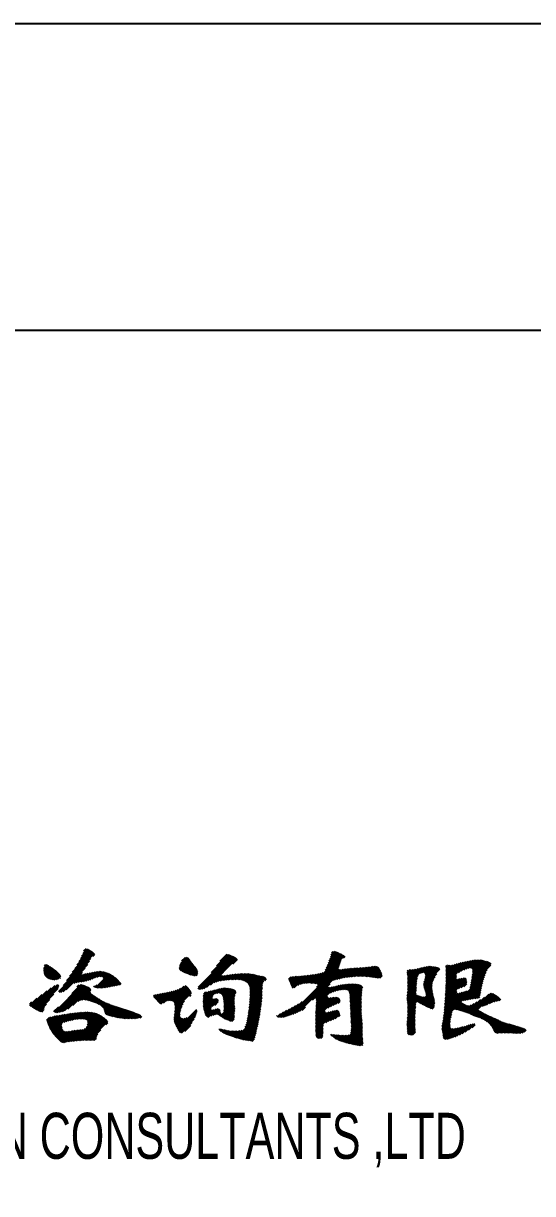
# Model space of a CAD drawing. Extents: x 628064 to 789462, y -248497 to 145317.
# Drawn here: x 738240 to 739899, y -37518 to -33706 of the extents above; entities that cross this region are included whole.
import ezdxf

# ---------------------------------------------------------------- set-up
doc = ezdxf.new("R2010")
doc.units = 0
doc.header["$LTSCALE"] = 100
for name, color, linetype in [('DQ', 7, 'Continuous'), ('PUB_TITLE', 4, 'Continuous'), ('tk图框', 7, 'Continuous')]:
    doc.layers.add(name, color=color, linetype=linetype)
doc.styles.add('hztxt', font='hztxt')

# ---------------------------------------------------------------- blocks, each defined once
blk = doc.blocks.new('A$C00BC0004')
at = {"layer": 'DQ', "color": 2}
for p, q in [((-2584.1, -2056.2), (-2546.9, -2018.9)), ((-2579, -2046.6), (-2549.8, -2017.4)), ((-2574.9, -2038), (-2552.9, -2016)), ((-2571.3, -2029.9), (-2556.3, -2014.9)), ((-2568.6, -2022.7), (-2560.3, -2014.4)), ((-2650.4, -2153.9), (-2550.1, -2053.6)), ((-2635.1, -2134.1), (-2545.6, -2044.6)), ((-2623.8, -2118.3), (-2534.3, -2028.8)), ((-2614.1, -2104.1), (-2536.3, -2026.4)), ((-2605.4, -2090.9), (-2538.8, -2024.3)), ((-2597.5, -2078.6), (-2541.4, -2022.4)), ((-2590.4, -2066.9), (-2544.1, -2020.6)), ((-2539.7, -2038.7), (-2533.4, -2032.4)), ((-2257.7, -2080), (-2224.5, -2046.8)), ((-2257.6, -2075.4), (-2226.3, -2044.1)), ((-2256.2, -2083), (-2222.9, -2049.7)), ((-2255.8, -2069.1), (-2229.1, -2042.4)), ((-2253.9, -2085.2), (-2221.2, -2052.5)), ((-2253.3, -2062.1), (-2233, -2041.8)), ((-2251.1, -2086.8), (-2219.3, -2055.1)), ((-2249.8, -2054.1), (-2238, -2042.3)), ((-2248.2, -2088.4), (-2217.4, -2057.6)), ((-2196.8, -2144.8), (-2087.8, -2035.8)), ((-2195.8, -2139.3), (-2091.1, -2034.6)), ((-2193.5, -2146), (-2084.7, -2037.2)), ((-2189.2, -2146.2), (-2081.6, -2038.6)), ((-2183.9, -2145.4), (-2078.5, -2040)), ((-2177.4, -2143.3), (-2075.6, -2041.6)), ((-2168.8, -2139.3), (-2072.8, -2043.3)), ((-2156.4, -2131.4), (-2070.4, -2045.3)), ((-2152.9, -2091.9), (-2094.4, -2033.5)), ((-2135.1, -2069.6), (-2098.1, -2032.6)), ((-2124.4, -2054.4), (-2102.4, -2032.5)), ((-2083.7, -2063.1), (-2068.7, -2048.1)), ((-1819.6, -2126.8), (-1725.7, -2032.9)), ((-1815.3, -2127.1), (-1722.7, -2034.4)), ((-1811, -2127.2), (-1719.8, -2036)), ((-1807.6, -2128.3), (-1730.3, -2051)), ((-1806.2, -2131.4), (-1732.3, -2057.5)), ((-1781.9, -2084.6), (-1728.7, -2031.4)), ((-1778.1, -2076.4), (-1731.7, -2030)), ((-1774.9, -2068.6), (-1734.7, -2028.5)), ((-1771.9, -2061.2), (-1737.7, -2027)), ((-1769.3, -2054), (-1740.7, -2025.5)), ((-1766.8, -2047.1), (-1743.8, -2024.1)), ((-1764.6, -2040.4), (-1747.2, -2023)), ((-1762.8, -2034.1), (-1751.1, -2022.4)), ((-1760.9, -2027.7), (-1756.5, -2023.3)), ((-1723.4, -2044.1), (-1717.8, -2038.5)), ((-1388.7, -2127), (-1316.8, -2055.1)), ((-1388.6, -2122.4), (-1322.3, -2056.1)), ((-1388.5, -2117.8), (-1327.8, -2057.1)), ((-1388.4, -2113.2), (-1333.4, -2058.2)), ((-1348.5, -2091.3), (-1311.3, -2054.1)), ((-1339.6, -2086.8), (-1305.8, -2053.1)), ((-1330.7, -2082.5), (-1300.3, -2052)), ((-1323, -2079.3), (-1294.6, -2050.8)), ((-1316.7, -2077.5), (-1289.5, -2050.2)), ((-1311.5, -2076.7), (-1284.7, -2049.9)), ((-1307.3, -2077), (-1280.2, -2049.9)), ((-1304.8, -2114.9), (-1247.5, -2057.7)), ((-1304.5, -2078.6), (-1275.9, -2050.1)), ((-1304, -2109.6), (-1250.8, -2056.4)), ((-1303.2, -2104.3), (-1254.2, -2055.3)), ((-1302.6, -2081.3), (-1272, -2050.6)), ((-1302.5, -2099.2), (-1257.6, -2054.3)), ((-1302, -2094.2), (-1261.1, -2053.2)), ((-1301.8, -2084.9), (-1268.2, -2051.4)), ((-1301.7, -2089.4), (-1264.6, -2052.2)), ((-2698.9, -2081.2), (-2684.7, -2067)), ((-2698.9, -2085.7), (-2682, -2068.8)), ((-2698.6, -2076.4), (-2688, -2065.7)), ((-2698.6, -2089.8), (-2679.3, -2070.6)), ((-2698, -2093.7), (-2676.6, -2072.4)), ((-2697, -2070.3), (-2693, -2066.3)), ((-2697, -2097.2), (-2673.9, -2074.1)), ((-2695.7, -2100.5), (-2671.2, -2075.9)), ((-2694.1, -2103.3), (-2668.5, -2077.7)), ((-2692.1, -2105.8), (-2665.8, -2079.5)), ((-2689.7, -2107.8), (-2663.2, -2081.4)), ((-2686.9, -2109.5), (-2660.7, -2083.4)), ((-2683.8, -2110.9), (-2658.2, -2085.3)), ((-2680.6, -2112.2), (-2655.8, -2087.4)), ((-2677.3, -2113.4), (-2653.4, -2089.5)), ((-2673.7, -2114.3), (-2651, -2091.7)), ((-2669.9, -2115), (-2648.8, -2093.9)), ((-2665.5, -2115.1), (-2646.7, -2096.3)), ((-2648.2, -2156.2), (-2556.3, -2064.3)), ((-2643.6, -2156.1), (-2564.4, -2076.8)), ((-2636.3, -2153.2), (-2573.7, -2090.7)), ((-2594, -2124.4), (-2566, -2096.4)), ((-2588.6, -2123.5), (-2560.2, -2095.1)), ((-2583.2, -2122.6), (-2554.4, -2093.8)), ((-2577.8, -2121.7), (-2548.8, -2092.7)), ((-2572.2, -2120.6), (-2543.2, -2091.5)), ((-2566.7, -2119.6), (-2537.6, -2090.5)), ((-2561, -2118.4), (-2532.2, -2089.6)), ((-2555.1, -2117), (-2526.9, -2088.8)), ((-2548.9, -2115.3), (-2521.8, -2088.2)), ((-2541.5, -2112.4), (-2516.9, -2087.7)), ((-2533.9, -2109.2), (-2512.3, -2087.6)), ((-2529.6, -2140.8), (-2484.2, -2095.4)), ((-2527, -2106.8), (-2508, -2087.9)), ((-2520.8, -2105.1), (-2504.1, -2088.5)), ((-2515.5, -2104.3), (-2500.5, -2089.3)), ((-2511.3, -2104.6), (-2497, -2090.3)), ((-2507.8, -2105.6), (-2493.6, -2091.4)), ((-2505.6, -2107.9), (-2490.4, -2092.6)), ((-2504.7, -2111.4), (-2487.2, -2094)), ((-2245.2, -2090), (-2215.4, -2060.1)), ((-2242.2, -2091.4), (-2213.3, -2062.6)), ((-2239.1, -2092.8), (-2211.3, -2065)), ((-2235.9, -2094.1), (-2209.2, -2067.4)), ((-2232.6, -2095.3), (-2207.2, -2069.9)), ((-2229.4, -2096.5), (-2205.2, -2072.4)), ((-2226, -2097.7), (-2203.4, -2075.1)), ((-2222.6, -2098.8), (-2201.7, -2077.8)), ((-2219.1, -2099.8), (-2200.1, -2080.8)), ((-2215.5, -2100.7), (-2198.9, -2084)), ((-2211.9, -2101.5), (-2198, -2087.6)), ((-2208, -2102.2), (-2197.8, -2091.9)), ((-2090.2, -2114.6), (-2072.1, -2096.5)), ((-2085.5, -2114.3), (-2067.2, -2096)), ((-2080.8, -2114.1), (-2062.4, -2095.7)), ((-2076.2, -2114), (-2057.6, -2095.4)), ((-2071.6, -2113.9), (-2052.9, -2095.2)), ((-2067.2, -2114), (-2048.3, -2095.1)), ((-2062.9, -2114.2), (-2043.8, -2095.1)), ((-2058.9, -2114.7), (-2039.4, -2095.1)), ((-2055.1, -2115.4), (-2035, -2095.2)), ((-2051.6, -2116.3), (-2030.7, -2095.4)), ((-2048.2, -2117.5), (-2026.5, -2095.7)), ((-2045.1, -2118.9), (-2022.4, -2096.1)), ((-1895.5, -2229.6), (-1737, -2071.2)), ((-1888.2, -2226.9), (-1738.7, -2077.3)), ((-1880.8, -2223.9), (-1737.2, -2080.4)), ((-1873.3, -2220.9), (-1733.9, -2081.5)), ((-1865.7, -2217.8), (-1729.3, -2081.4)), ((-1836.5, -2125.7), (-1806.6, -2095.9)), ((-1832.1, -2125.9), (-1801.1, -2094.8)), ((-1827.9, -2126.2), (-1795.4, -2093.7)), ((-1824.3, -2180.9), (-1724, -2080.6)), ((-1823.8, -2126.5), (-1789.4, -2092.1)), ((-1809.9, -2139.6), (-1734.4, -2064.1)), ((-1755.2, -2116.3), (-1718.8, -2079.9)), ((-1748.9, -2114.5), (-1713.7, -2079.3)), ((-1743, -2113.1), (-1708.7, -2078.7)), ((-1737.2, -2111.8), (-1703.7, -2078.3)), ((-1731.4, -2110.4), (-1698.7, -2077.8)), ((-1725.7, -2109.3), (-1693.9, -2077.4)), ((-1720.2, -2108.3), (-1689, -2077.1)), ((-1714.8, -2107.4), (-1684.2, -2076.8)), ((-1709.6, -2106.6), (-1679.5, -2076.5)), ((-1704.4, -2105.9), (-1674.8, -2076.3)), ((-1699.3, -2105.3), (-1670, -2076)), ((-1694.4, -2104.9), (-1665.2, -2075.7)), ((-1689.5, -2104.4), (-1660.4, -2075.4)), ((-1684.7, -2104.1), (-1655.5, -2075)), ((-1679.9, -2103.9), (-1650.6, -2074.5)), ((-1675.3, -2103.7), (-1645.6, -2074)), ((-1670.7, -2103.6), (-1640.5, -2073.4)), ((-1666.1, -2103.6), (-1635.2, -2072.7)), ((-1661.7, -2103.6), (-1629.9, -2071.8)), ((-1657.3, -2103.7), (-1624.6, -2071)), ((-1653, -2103.9), (-1619.7, -2070.6)), ((-1648.8, -2104.2), (-1615.5, -2070.9)), ((-1644.7, -2104.5), (-1612, -2071.9)), ((-1640.6, -2105), (-1609.1, -2073.5)), ((-1636.6, -2105.5), (-1607.1, -2075.9)), ((-1632.7, -2106), (-1605.3, -2078.6)), ((-1628.8, -2106.7), (-1603.7, -2081.5)), ((-1625, -2107.3), (-1602.2, -2084.5)), ((-1621.1, -2107.9), (-1600.8, -2087.6)), ((-1617.1, -2108.4), (-1599.4, -2090.8)), ((-1613.1, -2108.9), (-1598.3, -2094.1)), ((-1514.9, -2091.5), (-1505.8, -2082.4)), ((-1514.5, -2095.7), (-1500.9, -2082)), ((-1514, -2099.6), (-1496.1, -2081.7)), ((-1514, -2086.1), (-1512, -2084.1)), ((-1513.7, -2103.8), (-1491, -2081.1)), ((-1513.5, -2108), (-1485.7, -2080.3)), ((-1513.3, -2112.4), (-1480, -2079.1)), ((-1513.2, -2130.2), (-1455.7, -2072.7)), ((-1513.2, -2125.7), (-1461.5, -2074.1)), ((-1513.2, -2121.3), (-1467.8, -2075.8)), ((-1513.2, -2116.8), (-1474, -2077.6)), ((-1472.4, -2093.9), (-1450.2, -2071.7)), ((-1466.1, -2092.2), (-1445.2, -2071.3)), ((-1461.5, -2092), (-1440.8, -2071.3)), ((-1461.5, -2132.4), (-1409.3, -2080.2)), ((-1461.4, -2127.8), (-1410.3, -2076.8)), ((-1461, -2136.4), (-1419.1, -2094.5)), ((-1460.4, -2122.4), (-1413.4, -2075.3)), ((-1458.3, -2093.3), (-1436.6, -2071.6)), ((-1457.6, -2115), (-1416.9, -2074.3)), ((-1456.5, -2096), (-1432.5, -2072)), ((-1456.2, -2109.2), (-1420.7, -2073.7)), ((-1455.8, -2099.7), (-1428.5, -2072.5)), ((-1455.7, -2104.2), (-1424.6, -2073)), ((-1389, -2073.4), (-1382.9, -2067.3)), ((-1388.8, -2077.7), (-1378.9, -2067.8)), ((-1388.7, -2082), (-1374.9, -2068.3)), ((-1388.5, -2086.3), (-1369.9, -2067.8)), ((-1388.3, -2108.6), (-1339.2, -2059.5)), ((-1388.3, -2090.6), (-1364, -2066.4)), ((-1388.2, -2104), (-1345.1, -2060.9)), ((-1388.2, -2099.5), (-1351.3, -2062.6)), ((-1388.1, -2095), (-1357.7, -2064.6)), ((-1310.3, -2142.9), (-1258.1, -2090.7)), ((-1309, -2137), (-1254.3, -2082.4)), ((-1307.8, -2131.4), (-1243, -2066.6)), ((-1306.7, -2125.8), (-1242, -2061.1)), ((-1305.7, -2120.4), (-1244.4, -2059)), ((-2734.4, -2206.5), (-2661.8, -2133.9)), ((-2731.7, -2208.2), (-2653.9, -2130.5)), ((-2728.9, -2209.9), (-2650.8, -2131.8)), ((-2663.9, -2221.3), (-2573.9, -2131.3)), ((-2660.6, -2114.7), (-2644.9, -2098.9)), ((-2660.2, -2222.1), (-2570.4, -2132.2)), ((-2655.5, -2221.8), (-2566.9, -2133.3)), ((-2654.9, -2113.5), (-2643.5, -2102.1)), ((-2650.2, -2221), (-2563.6, -2134.4)), ((-2646.9, -2109.9), (-2644.5, -2107.6)), ((-2626.1, -2147.5), (-2575.7, -2097.1)), ((-2606.9, -2159.8), (-2577.9, -2130.8)), ((-2600.6, -2126.5), (-2571.8, -2097.8)), ((-2590.5, -2138.9), (-2583.6, -2132)), ((-2533.3, -2140), (-2525.2, -2132)), ((-2525.5, -2141.2), (-2481.2, -2096.9)), ((-2521.2, -2141.5), (-2478.3, -2098.5)), ((-2516.9, -2141.6), (-2475.5, -2100.2)), ((-2512.4, -2141.6), (-2472.7, -2101.9)), ((-2507.7, -2141.4), (-2470, -2103.7)), ((-2502.8, -2141), (-2467.4, -2105.6)), ((-2497.8, -2140.5), (-2464.9, -2107.5)), ((-2492.5, -2139.7), (-2462.4, -2109.6)), ((-2487.1, -2138.8), (-2460, -2111.7)), ((-2481.5, -2137.6), (-2457.7, -2113.9)), ((-2475.8, -2136.4), (-2455.5, -2116.1)), ((-2470.1, -2135.3), (-2453.3, -2118.4)), ((-2464.5, -2134.1), (-2451.2, -2120.8)), ((-2458.8, -2132.9), (-2449.2, -2123.3)), ((-2453.1, -2131.7), (-2447.5, -2126.1)), ((-2284.3, -2182.9), (-2235.8, -2134.4)), ((-2203.3, -2101.9), (-2198.7, -2097.4)), ((-2144.5, -2123.9), (-2121.9, -2101.4)), ((-2137.9, -2121.9), (-2118, -2101.9)), ((-2131.9, -2120.4), (-2113.4, -2101.9)), ((-2126.3, -2119.2), (-2108.5, -2101.4)), ((-2120.7, -2118.1), (-2103.2, -2100.6)), ((-2115.3, -2117.2), (-2097.9, -2099.7)), ((-2110.1, -2116.4), (-2092.6, -2098.9)), ((-2105, -2115.8), (-2087.3, -2098.2)), ((-2099.9, -2115.3), (-2082.2, -2097.6)), ((-2095, -2114.9), (-2077.1, -2097)), ((-2042.2, -2120.5), (-2018.5, -2096.7)), ((-2039.6, -2122.3), (-2014.7, -2097.4)), ((-2037.1, -2124.3), (-2011.1, -2098.3)), ((-2034.8, -2126.5), (-2007.6, -2099.3)), ((-2032.8, -2129), (-2004, -2100.2)), ((-2031, -2131.7), (-2000.4, -2101.1)), ((-2029.5, -2134.6), (-1996.7, -2101.9)), ((-2028.2, -2137.9), (-1992.9, -2102.6)), ((-2027.3, -2141.4), (-1989.1, -2103.2)), ((-2027.1, -2172.7), (-1986.4, -2132)), ((-2026.9, -2168), (-1985.3, -2126.3)), ((-2026.7, -2145.3), (-1985.4, -2104.1)), ((-2026.7, -2163.3), (-1982.5, -2119.1)), ((-2026.6, -2158.7), (-1975.9, -2108)), ((-2026.5, -2149.6), (-1981.9, -2105.1)), ((-2026.5, -2154.1), (-1978.7, -2106.3)), ((-1980.7, -2117.3), (-1974.4, -2111)), ((-1900.5, -2113.4), (-1892.9, -2105.8)), ((-1899.6, -2117), (-1887.5, -2104.9)), ((-1898.3, -2120.2), (-1882.5, -2104.4)), ((-1896.8, -2123.2), (-1877.6, -2104)), ((-1895.4, -2126.3), (-1872.9, -2103.8)), ((-1894.1, -2129.5), (-1868.2, -2103.6)), ((-1892.9, -2132.7), (-1863.5, -2103.4)), ((-1891.7, -2136.1), (-1858.7, -2103)), ((-1890.4, -2139.3), (-1853.7, -2102.5)), ((-1888.6, -2141.9), (-1848.7, -2102)), ((-1883.1, -2141), (-1843.6, -2101.4)), ((-1871.2, -2133.5), (-1838.4, -2100.7)), ((-1863.2, -2130), (-1833.2, -2100)), ((-1856.7, -2128), (-1828, -2099.3)), ((-1851, -2126.8), (-1822.8, -2098.6)), ((-1845.8, -2126.1), (-1817.5, -2097.7)), ((-1841, -2125.7), (-1812.1, -2096.8)), ((-1814.4, -2175.5), (-1766.7, -2127.8)), ((-1758, -2155), (-1736.5, -2133.5)), ((-1751.1, -2152.6), (-1730.8, -2132.3)), ((-1744.7, -2150.7), (-1725.3, -2131.3)), ((-1738.7, -2149.2), (-1720, -2130.5)), ((-1733.1, -2148.1), (-1714.9, -2129.8)), ((-1727.8, -2147.3), (-1709.9, -2129.3)), ((-1722.9, -2146.9), (-1705, -2129)), ((-1718.3, -2146.7), (-1700.3, -2128.8)), ((-1714.1, -2147), (-1695.7, -2128.6)), ((-1710.6, -2148), (-1691.2, -2128.6)), ((-1707.7, -2149.6), (-1686.8, -2128.7)), ((-1705.5, -2151.9), (-1682.5, -2128.9)), ((-1703.9, -2154.8), (-1678.3, -2129.2)), ((-1702.8, -2158.2), (-1674.4, -2129.8)), ((-1702, -2161.9), (-1670.6, -2130.5)), ((-1701.7, -2166.1), (-1667.2, -2131.5)), ((-1701.5, -2170.3), (-1664.1, -2133)), ((-1608.9, -2109.2), (-1597.4, -2097.7)), ((-1604.5, -2109.3), (-1596.9, -2101.7)), ((-1514.8, -2163.2), (-1485.1, -2133.5)), ((-1514.2, -2158.2), (-1484.9, -2128.8)), ((-1513.8, -2153.3), (-1484.4, -2123.9)), ((-1513.6, -2148.6), (-1483.8, -2118.8)), ((-1513.4, -2143.9), (-1482.8, -2113.3)), ((-1513.3, -2139.3), (-1481.5, -2107.6)), ((-1513.2, -2134.8), (-1479.1, -2100.6)), ((-1460.2, -2140.1), (-1424.6, -2104.5)), ((-1459.1, -2143.4), (-1429, -2113.4)), ((-1457.8, -2146.7), (-1431.5, -2120.4)), ((-1456.5, -2149.9), (-1433, -2126.3)), ((-1455.4, -2153.3), (-1433.7, -2131.5)), ((-1396.7, -2238.2), (-1263.3, -2104.9)), ((-1396, -2233.1), (-1260.9, -2098)), ((-1391.5, -2183.6), (-1321.8, -2113.9)), ((-1391.2, -2178.8), (-1323, -2110.7)), ((-1390.8, -2174), (-1325.8, -2108.9)), ((-1390.6, -2169.3), (-1330.1, -2108.8)), ((-1390.3, -2164.5), (-1335.8, -2110)), ((-1390.1, -2159.8), (-1341.8, -2111.5)), ((-1389.9, -2155.1), (-1347.4, -2112.7)), ((-1389.6, -2150.4), (-1352.6, -2113.3)), ((-1389.4, -2145.7), (-1354.8, -2111)), ((-1389.2, -2141), (-1355.1, -2106.8)), ((-1389, -2136.3), (-1355.1, -2102.3)), ((-1388.9, -2131.6), (-1355.1, -2097.9)), ((-1347.7, -2144.3), (-1321.3, -2117.9)), ((-1339.3, -2140.5), (-1321.1, -2122.3)), ((-1339.1, -2185.2), (-1265.5, -2111.5)), ((-1332.3, -2182.8), (-1267.5, -2118)), ((-1331.3, -2136.9), (-1321.5, -2127.1)), ((-1326.5, -2181.5), (-1269.2, -2124.2)), ((-1320.9, -2180.4), (-1270.8, -2130.3)), ((-2742.4, -2201), (-2704.6, -2163.2)), ((-2739.8, -2202.9), (-2688.6, -2151.6)), ((-2737.2, -2204.7), (-2674, -2141.5)), ((-2726, -2211.5), (-2650.2, -2135.7)), ((-2723.1, -2213.1), (-2652.5, -2142.6)), ((-2720.1, -2214.6), (-2666.3, -2160.8)), ((-2644.5, -2219.8), (-2560.3, -2135.7)), ((-2638.5, -2218.3), (-2557.1, -2137)), ((-2631.4, -2215.7), (-2554.1, -2138.4)), ((-2621.4, -2210.2), (-2551.2, -2140)), ((-2604.6, -2197.9), (-2548.6, -2141.9)), ((-2587.7, -2185.5), (-2546.6, -2144.4)), ((-2579.8, -2182.1), (-2546.1, -2148.4)), ((-2573.9, -2180.6), (-2547.1, -2153.9)), ((-2568.9, -2180.1), (-2545.9, -2157.2)), ((-2564.5, -2180.2), (-2543.9, -2159.7)), ((-2560.6, -2180.8), (-2541.6, -2161.8)), ((-2556.9, -2181.6), (-2539, -2163.7)), ((-2553.3, -2182.5), (-2536.2, -2165.5)), ((-2549.9, -2183.6), (-2533.5, -2167.2)), ((-2546.5, -2184.6), (-2530.8, -2169)), ((-2543.1, -2185.8), (-2528.1, -2170.8)), ((-2539.8, -2186.9), (-2525.4, -2172.6)), ((-2536.1, -2138.3), (-2532.6, -2134.9)), ((-2341, -2167.8), (-2337.5, -2164.3)), ((-2340.6, -2171.9), (-2331.7, -2163)), ((-2338.8, -2174.6), (-2326.6, -2162.3)), ((-2336.6, -2176.9), (-2321.2, -2161.4)), ((-2334.3, -2179), (-2315.7, -2160.4)), ((-2332, -2181.2), (-2310.1, -2159.3)), ((-2329.7, -2183.4), (-2304.5, -2158.2)), ((-2327.5, -2185.7), (-2298.8, -2157)), ((-2325.4, -2188.1), (-2293, -2155.7)), ((-2323.3, -2190.5), (-2287.2, -2154.4)), ((-2320.9, -2192.5), (-2281.1, -2152.8)), ((-2317.5, -2193.7), (-2274.9, -2151.1)), ((-2309.7, -2190.3), (-2268.4, -2149.1)), ((-2299.4, -2184.5), (-2261.4, -2146.6)), ((-2293.5, -2183.2), (-2252.9, -2142.6)), ((-2288.7, -2182.9), (-2241.6, -2135.7)), ((-2280.6, -2183.7), (-2232.6, -2135.7)), ((-2277.6, -2185.2), (-2230.3, -2137.9)), ((-2275.2, -2187.3), (-2228.3, -2140.4)), ((-2273.6, -2190.2), (-2226.3, -2142.9)), ((-2272.6, -2193.7), (-2224.3, -2145.3)), ((-2272, -2197.5), (-2222.2, -2147.8)), ((-2271.6, -2201.7), (-2220.4, -2150.4)), ((-2271.6, -2210.6), (-2218.1, -2157.1)), ((-2271.5, -2206.1), (-2218.9, -2153.4)), ((-2225, -2168.5), (-2219.8, -2163.3)), ((-2179.6, -2185.9), (-2142, -2148.4)), ((-2179.5, -2190.4), (-2135.8, -2146.7)), ((-2179.5, -2181.4), (-2148.1, -2150)), ((-2179.4, -2194.7), (-2129.6, -2144.9)), ((-2179.4, -2176.8), (-2154.1, -2151.5)), ((-2179.2, -2172.1), (-2160, -2152.9)), ((-2179.1, -2199), (-2148.9, -2168.7)), ((-2178.8, -2167.2), (-2165.8, -2154.2)), ((-2177.9, -2161.8), (-2171.2, -2155.1)), ((-2140.4, -2160.3), (-2123.4, -2143.3)), ((-2134.1, -2158.5), (-2118, -2142.4)), ((-2129.4, -2158.2), (-2113.1, -2141.9)), ((-2125.5, -2158.8), (-2108.5, -2141.9)), ((-2122.4, -2160.3), (-2104.3, -2142.1)), ((-2120, -2162.3), (-2100.1, -2142.4)), ((-2118, -2164.8), (-2096.2, -2143)), ((-2116.5, -2167.8), (-2092.3, -2143.6)), ((-2115.3, -2171), (-2088.5, -2144.3)), ((-2114.3, -2174.6), (-2084.8, -2145.1)), ((-2113.6, -2178.3), (-2081.3, -2146.1)), ((-2113, -2182.2), (-2078.1, -2147.3)), ((-2112.5, -2186.2), (-2075.3, -2149)), ((-2112.1, -2190.4), (-2073.2, -2151.4)), ((-2111.9, -2194.6), (-2073.1, -2155.8)), ((-2111.7, -2198.9), (-2075.7, -2162.9)), ((-2111.6, -2203.3), (-2076.8, -2168.5)), ((-2030.6, -2212.1), (-1988.1, -2169.6)), ((-2030, -2207), (-1987.8, -2164.8)), ((-2029.5, -2202), (-1987.6, -2160.1)), ((-2028.9, -2197), (-1987.5, -2155.5)), ((-2028.5, -2192), (-1987.5, -2151)), ((-2028.1, -2187.1), (-1987.4, -2146.4)), ((-2027.7, -2182.3), (-1987.2, -2141.8)), ((-2027.4, -2177.4), (-1986.9, -2137)), ((-1813, -2236.9), (-1748.1, -2172.1)), ((-1813, -2241.4), (-1743.9, -2172.3)), ((-1812.9, -2232.4), (-1752.8, -2172.3)), ((-1812.8, -2227.8), (-1757.7, -2172.7)), ((-1812.1, -2209.1), (-1774, -2171)), ((-1811.8, -2204.3), (-1775.3, -2167.8)), ((-1811.5, -2177.1), (-1772.7, -2138.3)), ((-1811.4, -2199.5), (-1748.4, -2136.4)), ((-1811.2, -2194.7), (-1754.1, -2137.6)), ((-1811, -2190), (-1759.6, -2138.7)), ((-1810.8, -2180.9), (-1769.3, -2139.4)), ((-1810.8, -2185.4), (-1764.8, -2139.4)), ((-1765.6, -2158.2), (-1742.5, -2135)), ((-1701.3, -2174.6), (-1661.7, -2135.1)), ((-1701.1, -2178.9), (-1660.4, -2138.2)), ((-1700.9, -2183.2), (-1661.6, -2143.9)), ((-1700.7, -2187.5), (-1662.5, -2149.3)), ((-1700.5, -2191.8), (-1662.9, -2154.2)), ((-1700.3, -2196.1), (-1663.2, -2159)), ((-1700.2, -2200.4), (-1663.5, -2163.8)), ((-1700, -2204.7), (-1663.7, -2168.5)), ((-1515.5, -2172.9), (-1485.2, -2142.6)), ((-1515.3, -2177.2), (-1485.3, -2147.2)), ((-1515.2, -2168.2), (-1485.1, -2138.1)), ((-1515, -2181.4), (-1485.9, -2152.3)), ((-1514.6, -2185.5), (-1486.4, -2157.4)), ((-1514.2, -2189.6), (-1485.9, -2161.3)), ((-1513.8, -2193.7), (-1484.1, -2164)), ((-1513.6, -2198), (-1481.2, -2165.6)), ((-1513.4, -2202.3), (-1477.9, -2166.8)), ((-1513.3, -2206.7), (-1474.5, -2167.9)), ((-1513.2, -2211.1), (-1471.1, -2168.9)), ((-1484.7, -2187.1), (-1467.6, -2169.9)), ((-1480.7, -2187.5), (-1463.9, -2170.8)), ((-1477.8, -2189.2), (-1460, -2171.3)), ((-1474.9, -2190.8), (-1433.1, -2148.9)), ((-1472, -2192.3), (-1432.5, -2152.8)), ((-1469.1, -2193.9), (-1431.8, -2156.6)), ((-1466.2, -2195.5), (-1431.1, -2160.4)), ((-1463.2, -2197), (-1430.2, -2164)), ((-1460.2, -2198.5), (-1429.3, -2167.6)), ((-1457.2, -2200), (-1428.4, -2171.1)), ((-1454.5, -2156.9), (-1433.9, -2136.3)), ((-1454, -2160.8), (-1433.8, -2140.6)), ((-1453.9, -2165.3), (-1433.5, -2144.8)), ((-1395.4, -2228), (-1319.2, -2151.8)), ((-1394.9, -2222.9), (-1324.8, -2152.9)), ((-1394.3, -2217.9), (-1330.6, -2154.2)), ((-1393.8, -2212.9), (-1336.6, -2155.7)), ((-1393.4, -2208), (-1342.8, -2157.4)), ((-1393, -2203.1), (-1349.2, -2159.3)), ((-1392.6, -2198.2), (-1353.1, -2158.7)), ((-1392.2, -2193.3), (-1353.6, -2154.7)), ((-1391.8, -2188.5), (-1353.3, -2149.9)), ((-1315.3, -2224.2), (-1262.8, -2171.7)), ((-1315.2, -2179.2), (-1272.2, -2136.2)), ((-1312.4, -2225.8), (-1248.8, -2162.1)), ((-1309.7, -2178.2), (-1273.5, -2142)), ((-1309.5, -2227.3), (-1241.3, -2159.1)), ((-1306.4, -2228.8), (-1236.9, -2159.3)), ((-1304.3, -2177.3), (-1274.6, -2147.6)), ((-1303.2, -2230.1), (-1233.6, -2160.5)), ((-1299.1, -2176.5), (-1275.7, -2153.1)), ((-1294, -2175.9), (-1276.6, -2158.6)), ((-1288.7, -2175.1), (-1277.5, -2163.9)), ((-1282.8, -2173.7), (-1279, -2169.9)), ((-1270.1, -2201.4), (-1230.6, -2162)), ((-1263.7, -2199.5), (-1227.7, -2163.6)), ((-1257.2, -2197.5), (-1225, -2165.3)), ((-1247.7, -2192.5), (-1222.3, -2167.1)), ((-1240.3, -2189.6), (-1219.7, -2169)), ((-1233.5, -2187.3), (-1217.1, -2170.9)), ((-2745.3, -2195), (-2738.1, -2187.7)), ((-2744.7, -2198.8), (-2721.1, -2175.2)), ((-2717.1, -2216.1), (-2680, -2179)), ((-2714, -2217.5), (-2690.6, -2194.1)), ((-2710.8, -2218.8), (-2696.6, -2204.6)), ((-2666.2, -2219.1), (-2650.2, -2203.1)), ((-2536.5, -2188.1), (-2522.7, -2174.3)), ((-2533.2, -2189.4), (-2520, -2176.1)), ((-2530, -2190.7), (-2517.3, -2177.9)), ((-2526.9, -2192), (-2514.5, -2179.7)), ((-2523.8, -2193.4), (-2511.7, -2181.4)), ((-2520.8, -2194.9), (-2508.9, -2183)), ((-2517.8, -2196.4), (-2506, -2184.6)), ((-2515, -2198.1), (-2503, -2186.1)), ((-2512.4, -2199.9), (-2500, -2187.6)), ((-2509.9, -2202), (-2497, -2189)), ((-2507.7, -2204.2), (-2493.9, -2190.4)), ((-2505.6, -2206.7), (-2490.7, -2191.8)), ((-2503.9, -2209.4), (-2487.5, -2193.1)), ((-2502.4, -2212.4), (-2484.3, -2194.3)), ((-2501.3, -2215.8), (-2481, -2195.6)), ((-2500.6, -2219.7), (-2477.7, -2196.7)), ((-2499.8, -2223.3), (-2474.4, -2197.9)), ((-2498.5, -2226.5), (-2471, -2199)), ((-2496.2, -2228.7), (-2467.6, -2200.1)), ((-2493, -2230), (-2464.2, -2201.1)), ((-2489.6, -2231.1), (-2460.8, -2202.2)), ((-2486.1, -2232), (-2457.4, -2203.3)), ((-2482.5, -2233), (-2454, -2204.4)), ((-2478.9, -2233.8), (-2450.6, -2205.5)), ((-2475.2, -2234.7), (-2447.2, -2206.7)), ((-2471.6, -2235.5), (-2443.9, -2207.8)), ((-2467.9, -2236.3), (-2440.5, -2208.9)), ((-2464.2, -2237.1), (-2437.1, -2210)), ((-2273.4, -2230.4), (-2251.3, -2208.3)), ((-2272.7, -2225.2), (-2248.6, -2201.1)), ((-2272.1, -2220.1), (-2245.1, -2193.1)), ((-2271.8, -2215.3), (-2240.9, -2184.5)), ((-2178.7, -2203.1), (-2150.1, -2174.5)), ((-2178.2, -2207.1), (-2148.3, -2177.1)), ((-2177.6, -2210.9), (-2143.7, -2177)), ((-2176.8, -2214.6), (-2138.3, -2176.1)), ((-2175.9, -2218.2), (-2134, -2176.3)), ((-2174.9, -2221.6), (-2131.4, -2178.2)), ((-2173.7, -2225), (-2153.2, -2204.5)), ((-2172.5, -2228.2), (-2154, -2209.8)), ((-2163.5, -2237.2), (-2136.6, -2210.3)), ((-2155, -2233.2), (-2131.2, -2209.4)), ((-2150.3, -2201.6), (-2130.3, -2181.6)), ((-2147.7, -2230.4), (-2127, -2209.7)), ((-2142.2, -2197.9), (-2130.8, -2186.6)), ((-2124, -2233.7), (-2078.1, -2187.8)), ((-2121.4, -2235.5), (-2078, -2192.1)), ((-2118.7, -2237.3), (-2077.6, -2196.3)), ((-2115.9, -2239), (-2077.1, -2200.2)), ((-2113.1, -2240.7), (-2076.6, -2204.2)), ((-2112.5, -2217.7), (-2078, -2183.2)), ((-2111.8, -2212.5), (-2077.8, -2178.5)), ((-2111.6, -2207.8), (-2077.5, -2173.7)), ((-2110.1, -2242.2), (-2076.3, -2208.4)), ((-2038.2, -2255.6), (-1992.5, -2209.9)), ((-2036.6, -2249.5), (-1991.8, -2204.7)), ((-2035.4, -2243.8), (-1991.1, -2199.5)), ((-2034.3, -2238.3), (-1990.5, -2194.4)), ((-2033.4, -2232.9), (-1989.9, -2189.3)), ((-2032.6, -2227.6), (-1989.3, -2184.3)), ((-2031.9, -2222.4), (-1988.8, -2179.3)), ((-2031.2, -2217.2), (-1988.4, -2174.4)), ((-1925.6, -2237.3), (-1898, -2209.7)), ((-1920.5, -2236.7), (-1888.3, -2204.5)), ((-1914.9, -2235.6), (-1878.5, -2199.2)), ((-1908.9, -2234.1), (-1868.5, -2193.7)), ((-1902.4, -2232.1), (-1856.8, -2186.5)), ((-1858, -2214.6), (-1846.7, -2203.3)), ((-1812.7, -2223.2), (-1762.8, -2173.3)), ((-1812.6, -2218.6), (-1768.1, -2174.1)), ((-1812.4, -2213.9), (-1771.8, -2173.3)), ((-1773.6, -2206.5), (-1740.1, -2173.1)), ((-1765, -2202.4), (-1737.1, -2174.5)), ((-1756.7, -2198.6), (-1735.1, -2177)), ((-1748.5, -2194.9), (-1734, -2180.4)), ((-1740.3, -2191.2), (-1733.9, -2184.8)), ((-1699.7, -2209), (-1663.9, -2173.2)), ((-1699.5, -2213.3), (-1664, -2177.8)), ((-1699.3, -2217.6), (-1664.2, -2182.4)), ((-1699.1, -2221.9), (-1664.3, -2187)), ((-1698.9, -2226.2), (-1664.3, -2191.6)), ((-1698.7, -2230.5), (-1664.4, -2196.1)), ((-1698.5, -2234.8), (-1664.4, -2200.6)), ((-1698.3, -2239), (-1664.4, -2205.1)), ((-1698.1, -2243.3), (-1664.4, -2209.6)), ((-1513.7, -2234), (-1488, -2208.3)), ((-1513.4, -2229.3), (-1487.7, -2203.6)), ((-1513.3, -2224.6), (-1487.5, -2198.8)), ((-1513.2, -2215.5), (-1486.2, -2188.5)), ((-1513.2, -2220), (-1487.1, -2194)), ((-1454.3, -2201.5), (-1427.5, -2174.7)), ((-1451.3, -2203), (-1426.7, -2178.4)), ((-1448.3, -2204.5), (-1426.1, -2182.3)), ((-1445.2, -2205.9), (-1425.8, -2186.5)), ((-1442.1, -2207.3), (-1425.8, -2191)), ((-1438.9, -2208.6), (-1426.3, -2196)), ((-1435.5, -2209.7), (-1427.2, -2201.4)), ((-1365.8, -2211.8), (-1339.3, -2185.4)), ((-1360.7, -2211.2), (-1337.8, -2188.3)), ((-1356.9, -2211.9), (-1335.1, -2190.1)), ((-1353.2, -2212.7), (-1332.3, -2191.9)), ((-1349.6, -2213.6), (-1329.5, -2193.5)), ((-1346, -2214.5), (-1326.6, -2195.1)), ((-1342.4, -2215.4), (-1323.7, -2196.6)), ((-1338.9, -2216.3), (-1320.5, -2198)), ((-1335.3, -2217.3), (-1317, -2199)), ((-1331.8, -2218.3), (-1312.5, -2198.9)), ((-1328.4, -2219.3), (-1305.9, -2196.8)), ((-1324.9, -2220.4), (-1297.4, -2192.9)), ((-1321.6, -2221.5), (-1287.4, -2187.3)), ((-1318.4, -2222.8), (-1275.7, -2180.1)), ((-1227, -2185.3), (-1214.7, -2173)), ((-1220.9, -2183.7), (-1212.4, -2175.2)), ((-1215.3, -2182.6), (-1210.5, -2177.7)), ((-2707.3, -2219.7), (-2698.8, -2211.2)), ((-2689.5, -2246.8), (-2680.1, -2237.5)), ((-2688.7, -2250.6), (-2673.9, -2235.8)), ((-2687.6, -2254), (-2668.1, -2234.5)), ((-2686.4, -2257.2), (-2662.5, -2233.3)), ((-2685.1, -2260.4), (-2656.9, -2232.3)), ((-2683.8, -2263.6), (-2651.5, -2231.3)), ((-2682.4, -2266.7), (-2646, -2230.3)), ((-2681, -2269.8), (-2640.7, -2229.5)), ((-2679.6, -2272.9), (-2635.3, -2228.6)), ((-2678.1, -2275.9), (-2630, -2227.7)), ((-2676.5, -2278.8), (-2624.6, -2226.9)), ((-2674.8, -2281.6), (-2619.3, -2226.1)), ((-2673.1, -2284.4), (-2614, -2225.3)), ((-2671.3, -2287.1), (-2608.8, -2224.5)), ((-2632.8, -2253.1), (-2603.6, -2223.8)), ((-2626.3, -2251), (-2598.5, -2223.2)), ((-2620.1, -2249.3), (-2593.4, -2222.6)), ((-2614.2, -2247.9), (-2588.4, -2222.1)), ((-2608.3, -2246.5), (-2583.4, -2221.6)), ((-2602.6, -2245.3), (-2578.5, -2221.2)), ((-2600, -2314.5), (-2515.4, -2230)), ((-2597, -2244.2), (-2573.7, -2220.9)), ((-2595, -2314), (-2512.5, -2231.5)), ((-2591.6, -2243.3), (-2568.9, -2220.6)), ((-2590, -2313.5), (-2509.7, -2233.2)), ((-2586.5, -2242.6), (-2564.3, -2220.4)), ((-2585.1, -2313.1), (-2507, -2235)), ((-2581.6, -2242.2), (-2559.7, -2220.3)), ((-2580.2, -2312.7), (-2504.3, -2236.8)), ((-2576.9, -2242.1), (-2555.2, -2220.3)), ((-2575.3, -2312.3), (-2501.7, -2238.7)), ((-2572.6, -2242.2), (-2550.9, -2220.5)), ((-2570.6, -2312), (-2499.2, -2240.7)), ((-2568.5, -2242.6), (-2546.7, -2220.8)), ((-2565.9, -2311.8), (-2496.8, -2242.7)), ((-2564.7, -2243.3), (-2542.7, -2221.3)), ((-2561.3, -2244.4), (-2538.9, -2222)), ((-2561.3, -2311.7), (-2494.5, -2244.9)), ((-2560.7, -2270.7), (-2518.4, -2228.5)), ((-2558.6, -2246.1), (-2535.2, -2222.7)), ((-2556.8, -2262.3), (-2521.6, -2227.1)), ((-2556.7, -2311.7), (-2492.4, -2247.3)), ((-2556.6, -2248.6), (-2531.6, -2223.6)), ((-2555.6, -2252.1), (-2528.1, -2224.7)), ((-2555.5, -2256.6), (-2524.8, -2225.8)), ((-2460.4, -2237.8), (-2433.7, -2211.1)), ((-2456.6, -2238.5), (-2430.4, -2212.2)), ((-2452.8, -2239.2), (-2427, -2213.4)), ((-2449, -2239.8), (-2423.6, -2214.5)), ((-2445.1, -2240.4), (-2420.3, -2215.6)), ((-2441.1, -2240.9), (-2416.9, -2216.8)), ((-2437, -2241.4), (-2413.6, -2217.9)), ((-2432.9, -2241.7), (-2410.3, -2219.1)), ((-2428.7, -2242), (-2406.9, -2220.3)), ((-2424.3, -2242), (-2403.6, -2221.4)), ((-2419.8, -2242), (-2400.3, -2222.6)), ((-2415.2, -2241.9), (-2397.1, -2223.8)), ((-2410.5, -2241.8), (-2393.8, -2225.1)), ((-2405.8, -2241.6), (-2390.6, -2226.4)), ((-2401, -2241.2), (-2387.5, -2227.8)), ((-2396, -2240.7), (-2384.8, -2229.5)), ((-2390.6, -2239.9), (-2382.3, -2231.5)), ((-2385.2, -2238.9), (-2380, -2233.8)), ((-2274.2, -2240.2), (-2254.6, -2220.6)), ((-2274.2, -2244.7), (-2255.4, -2225.9)), ((-2273.9, -2235.4), (-2253.3, -2214.8)), ((-2273.9, -2248.8), (-2255.7, -2230.6)), ((-2273.1, -2252.5), (-2255, -2234.4)), ((-2272, -2255.9), (-2253.2, -2237.1)), ((-2270.8, -2259.2), (-2250.8, -2239.2)), ((-2269.4, -2262.3), (-2247.7, -2240.6)), ((-2268, -2265.4), (-2243.8, -2241.2)), ((-2266.5, -2268.4), (-2238.7, -2240.6)), ((-2264.9, -2271.3), (-2231.7, -2238)), ((-2263.4, -2274.3), (-2201.1, -2212)), ((-2261.8, -2277.2), (-2200, -2215.4)), ((-2260.3, -2280.1), (-2201.2, -2221)), ((-2258.6, -2282.9), (-2203, -2227.3)), ((-2256.7, -2285.6), (-2205.4, -2234.2)), ((-2254.2, -2287.5), (-2209.1, -2242.4)), ((-2171, -2231.3), (-2152.8, -2213)), ((-2169.2, -2233.9), (-2148.7, -2213.4)), ((-2166.8, -2236), (-2142.9, -2212.1)), ((-2141.7, -2228.9), (-2125, -2212.2)), ((-2136.2, -2227.9), (-2124.3, -2216)), ((-2132.2, -2228.4), (-2124.1, -2220.3)), ((-2129.2, -2229.9), (-2123, -2223.7)), ((-2126.6, -2231.7), (-2120.3, -2225.5)), ((-2107.1, -2243.7), (-2076.4, -2213)), ((-2103.9, -2245), (-2076.7, -2217.8)), ((-2100.7, -2246.3), (-2077.5, -2223)), ((-2097.4, -2247.5), (-2078.1, -2228.2)), ((-2094.1, -2248.7), (-2078.4, -2233)), ((-2090.7, -2249.7), (-2078.5, -2237.6)), ((-2087, -2250.5), (-2078.7, -2242.2)), ((-2073.1, -2304), (-1994.8, -2225.7)), ((-2069.6, -2305), (-1995.7, -2231.1)), ((-2066.1, -2306), (-1996.6, -2236.5)), ((-2062.6, -2307), (-1997.6, -2241.9)), ((-2059.1, -2307.9), (-1998.6, -2247.4)), ((-2043.4, -2269.8), (-1994, -2220.4)), ((-2040.5, -2262.4), (-1993.2, -2215.2)), ((-1939.9, -2233.6), (-1938.4, -2232.2)), ((-1938, -2236.3), (-1927.3, -2225.5)), ((-1934.3, -2237), (-1917.4, -2220.1)), ((-1930.1, -2237.3), (-1907.7, -2214.9)), ((-1813, -2246), (-1782.1, -2215)), ((-1813, -2250.5), (-1781.9, -2219.3)), ((-1813, -2263.9), (-1769.3, -2220.2)), ((-1813, -2259.4), (-1775.3, -2221.7)), ((-1813, -2254.9), (-1779.9, -2221.8)), ((-1812.9, -2272.7), (-1756.7, -2216.6)), ((-1812.9, -2268.3), (-1762.9, -2218.3)), ((-1812.8, -2277.1), (-1750.7, -2215.1)), ((-1812.6, -2281.5), (-1745.1, -2214)), ((-1780.8, -2254.1), (-1740.9, -2214.2)), ((-1772.9, -2250.7), (-1738.4, -2216.3)), ((-1765.7, -2248), (-1736.7, -2219)), ((-1758.1, -2244.9), (-1735.4, -2222.2)), ((-1749.8, -2241.1), (-1734.3, -2225.6)), ((-1739.4, -2235.2), (-1734.1, -2230)), ((-1697.9, -2247.6), (-1664.4, -2214)), ((-1697.7, -2251.9), (-1664.2, -2218.4)), ((-1697.6, -2283.2), (-1661.9, -2247.5)), ((-1697.5, -2256.2), (-1664.1, -2222.7)), ((-1697.3, -2260.5), (-1663.8, -2227)), ((-1697.2, -2264.8), (-1663.5, -2231.2)), ((-1697.2, -2278.3), (-1662.3, -2243.4)), ((-1697.1, -2269.2), (-1663.1, -2235.3)), ((-1697, -2273.7), (-1662.7, -2239.3)), ((-1515, -2257.8), (-1489.1, -2231.8)), ((-1515, -2262.2), (-1489.3, -2236.5)), ((-1514.9, -2253.2), (-1488.9, -2227.1)), ((-1514.9, -2266.6), (-1489.4, -2241.1)), ((-1514.8, -2248.5), (-1488.6, -2222.4)), ((-1514.7, -2270.9), (-1489.5, -2245.8)), ((-1514.5, -2243.8), (-1488.4, -2217.7)), ((-1514.1, -2238.9), (-1488.2, -2213)), ((-1401.7, -2274.7), (-1374.7, -2247.7)), ((-1401.6, -2270.1), (-1373.8, -2242.3)), ((-1401.1, -2265.1), (-1372.6, -2236.6)), ((-1400.3, -2259.8), (-1371.3, -2230.8)), ((-1399.4, -2254.5), (-1370.1, -2225.1)), ((-1398.5, -2249), (-1368.6, -2219.2)), ((-1397.5, -2243.6), (-1366.1, -2212.1)), ((-1300.1, -2231.4), (-1282.2, -2213.5)), ((-1296.8, -2232.6), (-1279.5, -2215.3)), ((-1293.6, -2233.9), (-1276.4, -2216.8)), ((-1290.3, -2235.1), (-1273.6, -2218.4)), ((-1287, -2236.3), (-1270.8, -2220.1)), ((-1283.7, -2237.5), (-1268, -2221.8)), ((-1280.3, -2238.6), (-1265.2, -2223.5)), ((-1277, -2239.8), (-1262.3, -2225.1)), ((-1273.8, -2241.1), (-1259.3, -2226.6)), ((-1270.7, -2242.5), (-1256.4, -2228.1)), ((-1267.7, -2244), (-1253.4, -2229.6)), ((-1264.8, -2245.6), (-1250.3, -2231.1)), ((-1262, -2247.3), (-1247.2, -2232.5)), ((-1259.3, -2249), (-1244.1, -2233.9)), ((-1256.7, -2250.9), (-1241, -2235.2)), ((-1254.2, -2252.9), (-1237.8, -2236.5)), ((-1251.8, -2255), (-1234.7, -2237.9)), ((-1249.4, -2257.1), (-1231.5, -2239.2)), ((-1247.2, -2259.3), (-1228.4, -2240.5)), ((-1245, -2261.6), (-1225.3, -2241.9)), ((-1242.9, -2264.1), (-1222.2, -2243.3)), ((-1240.9, -2266.6), (-1219.1, -2244.8)), ((-1239, -2269.2), (-1216.1, -2246.3)), ((-1237.3, -2271.9), (-1213.2, -2247.8)), ((-2669.5, -2289.7), (-2640.2, -2260.5)), ((-2667.6, -2292.3), (-2640.5, -2265.2)), ((-2665.6, -2294.8), (-2640, -2269.2)), ((-2663.6, -2297.3), (-2639, -2272.7)), ((-2661.5, -2299.7), (-2637.8, -2275.9)), ((-2659.4, -2302.1), (-2636.3, -2279)), ((-2657.3, -2304.5), (-2634.3, -2281.4)), ((-2655.2, -2306.8), (-2631.3, -2283)), ((-2653, -2309.2), (-2627.5, -2283.6)), ((-2650.8, -2311.4), (-2623, -2283.7)), ((-2648.5, -2313.6), (-2618, -2283.1)), ((-2646.1, -2315.7), (-2612.7, -2282.3)), ((-2643.4, -2317.5), (-2607.4, -2281.5)), ((-2640.5, -2319.1), (-2602.1, -2280.7)), ((-2637.1, -2320.2), (-2596.9, -2280)), ((-2631.8, -2319.4), (-2591.7, -2279.3)), ((-2625.7, -2317.7), (-2586.6, -2278.7)), ((-2620.4, -2316.9), (-2581.6, -2278.1)), ((-2615.2, -2316.2), (-2576.6, -2277.7)), ((-2610.1, -2315.6), (-2571.5, -2277.1)), ((-2605, -2315), (-2563.5, -2273.6)), ((-2552.3, -2311.7), (-2490.7, -2250.1)), ((-2547.9, -2311.8), (-2513.3, -2277.2)), ((-2497.2, -2261.1), (-2490.6, -2254.5)), ((-2250.4, -2288.2), (-2216, -2253.8)), ((-2240.2, -2282.5), (-2220.8, -2263.1)), ((-2127.5, -2277.5), (-2125.6, -2275.7)), ((-2125.9, -2280.4), (-2120.9, -2275.4)), ((-2123.5, -2282.6), (-2117.1, -2276.1)), ((-2120.9, -2284.4), (-2113.5, -2277.1)), ((-2118.1, -2286.2), (-2110, -2278)), ((-2115.3, -2287.8), (-2106.4, -2278.9)), ((-2112.4, -2289.4), (-2102.7, -2279.7)), ((-2109.3, -2290.8), (-2099, -2280.5)), ((-2106.2, -2292.2), (-2095.1, -2281.1)), ((-2103, -2293.5), (-2091.1, -2281.6)), ((-2099.8, -2294.8), (-2087, -2281.9)), ((-2096.6, -2296.1), (-2082.7, -2282.1)), ((-2093.3, -2297.3), (-2078.2, -2282.2)), ((-2090, -2298.4), (-2073.7, -2282.1)), ((-2086.7, -2299.6), (-2069, -2281.9)), ((-2083.3, -2300.7), (-2064.2, -2281.6)), ((-2079.9, -2301.8), (-2059.1, -2281)), ((-2076.5, -2302.9), (-2053, -2279.3)), ((-2055.5, -2308.9), (-1999.7, -2253)), ((-2051.9, -2309.7), (-2000.9, -2258.8)), ((-2048.2, -2310.5), (-2002.3, -2264.7)), ((-2044.5, -2311.3), (-2004.1, -2271)), ((-2040.7, -2312), (-2005.5, -2276.8)), ((-2036.7, -2312.5), (-2006.5, -2282.3)), ((-1812.5, -2285.8), (-1787.7, -2261.1)), ((-1812.2, -2290.1), (-1788.7, -2266.6)), ((-1811.9, -2294.3), (-1789.1, -2271.5)), ((-1811.4, -2298.3), (-1789.3, -2276.2)), ((-1810.5, -2301.8), (-1789.4, -2280.8)), ((-1808.5, -2304.3), (-1789.5, -2285.3)), ((-1723.2, -2317.8), (-1661.3, -2255.9)), ((-1719.8, -2318.8), (-1661.1, -2260.2)), ((-1716.3, -2319.8), (-1660.9, -2264.5)), ((-1712.7, -2320.8), (-1660.8, -2268.9)), ((-1709.1, -2321.7), (-1660.8, -2273.4)), ((-1705.5, -2322.6), (-1660.8, -2277.9)), ((-1701.9, -2323.4), (-1660.8, -2282.3)), ((-1698.9, -2289), (-1661.6, -2251.7)), ((-1698.2, -2324.2), (-1660.8, -2286.8)), ((-1514.5, -2275.2), (-1489.6, -2250.3)), ((-1514.2, -2279.4), (-1489.6, -2254.8)), ((-1513.9, -2283.6), (-1489.6, -2259.3)), ((-1513.5, -2287.7), (-1489.5, -2263.7)), ((-1512.8, -2291.5), (-1489.3, -2268)), ((-1510.9, -2294), (-1489, -2272.2)), ((-1507.1, -2294.8), (-1488.6, -2276.3)), ((-1502.7, -2294.9), (-1488.4, -2280.6)), ((-1497.7, -2294.3), (-1488.3, -2284.9)), ((-1401.4, -2278.8), (-1375.3, -2252.8)), ((-1400.6, -2282.6), (-1375.4, -2257.4)), ((-1399.6, -2286), (-1375.3, -2261.7)), ((-1398.9, -2289.8), (-1374.8, -2265.7)), ((-1398.3, -2293.7), (-1374, -2269.5)), ((-1397.8, -2297.7), (-1372.6, -2272.5)), ((-1397.4, -2301.8), (-1369.9, -2274.3)), ((-1396.7, -2305.6), (-1365.6, -2274.5)), ((-1394.9, -2308.2), (-1360.4, -2273.8)), ((-1391.5, -2309.4), (-1354.9, -2272.8)), ((-1386.5, -2308.8), (-1349.4, -2271.7)), ((-1380.5, -2307.4), (-1343.7, -2270.6)), ((-1374.1, -2305.5), (-1337.8, -2269.2)), ((-1367.5, -2303.3), (-1331.8, -2267.7)), ((-1360.5, -2300.9), (-1325.7, -2266)), ((-1353.1, -2297.9), (-1319.4, -2264.3)), ((-1345.1, -2294.4), (-1313.1, -2262.4)), ((-1336.4, -2290.2), (-1306.5, -2260.3)), ((-1326.6, -2284.9), (-1300.1, -2258.4)), ((-1315.5, -2278.2), (-1295.5, -2258.2)), ((-1303.3, -2270.6), (-1293.6, -2260.8)), ((-1235.6, -2274.7), (-1210.3, -2249.5)), ((-1234.1, -2277.7), (-1207.3, -2250.9)), ((-1232.8, -2280.9), (-1204.1, -2252.2)), ((-1231.4, -2284), (-1200.9, -2253.4)), ((-1229.4, -2286.5), (-1197.5, -2254.6)), ((-1226.6, -2288.2), (-1194, -2255.6)), ((-1222.7, -2288.8), (-1190.5, -2256.6)), ((-1218.1, -2288.7), (-1187, -2257.5)), ((-1213.6, -2288.6), (-1183.4, -2258.4)), ((-1209, -2288.5), (-1179.8, -2259.4)), ((-1204.4, -2288.4), (-1176.3, -2260.3)), ((-1199.8, -2288.3), (-1172.8, -2261.3)), ((-1195.2, -2288.2), (-1169.3, -2262.2)), ((-1190.6, -2288.1), (-1165.8, -2263.2)), ((-1186.1, -2288.1), (-1162.3, -2264.3)), ((-1181.7, -2288.2), (-1158.8, -2265.3)), ((-1177.4, -2288.3), (-1155.4, -2266.4)), ((-1173.2, -2288.6), (-1152, -2267.4)), ((-1169.1, -2289.1), (-1148.6, -2268.5)), ((-1165, -2289.4), (-1145.3, -2269.7)), ((-1160.8, -2289.7), (-1141.9, -2270.9)), ((-1156.4, -2289.8), (-1138.6, -2272)), ((-1152, -2289.8), (-1135.4, -2273.3)), ((-1147, -2289.4), (-1132.2, -2274.6)), ((-1141.2, -2288.1), (-1129.3, -2276.2)), ((-1134, -2285.4), (-1127.2, -2278.6)), ((-2543.6, -2312), (-2522.9, -2291.3)), ((-2539.4, -2312.3), (-2526.7, -2299.6)), ((-2535.1, -2312.5), (-2527.8, -2305.2)), ((-2032.4, -2312.7), (-2007.8, -2288.1)), ((-2028.6, -2313.4), (-2009.4, -2294.2)), ((-2025.1, -2314.4), (-2011.1, -2300.4)), ((-2021.5, -2315.3), (-2013.4, -2307.2)), ((-1805.2, -2305.5), (-1789.5, -2289.8)), ((-1801.1, -2305.8), (-1789.7, -2294.5)), ((-1796.2, -2305.5), (-1790.2, -2299.5)), ((-1763.9, -2295.7), (-1761.2, -2292.9)), ((-1761.6, -2297.8), (-1757.2, -2293.4)), ((-1759.1, -2299.8), (-1753.2, -2293.9)), ((-1756.6, -2301.8), (-1749.1, -2294.3)), ((-1754, -2303.7), (-1744.9, -2294.6)), ((-1751.4, -2305.6), (-1740.8, -2294.9)), ((-1748.6, -2307.3), (-1736.5, -2295.2)), ((-1745.8, -2308.9), (-1732.2, -2295.4)), ((-1742.8, -2310.4), (-1727.9, -2295.5)), ((-1739.7, -2311.8), (-1723.5, -2295.6)), ((-1736.5, -2313.2), (-1719.1, -2295.7)), ((-1733.3, -2314.4), (-1714.6, -2295.7)), ((-1730, -2315.6), (-1710, -2295.6)), ((-1726.6, -2316.7), (-1704.4, -2294.5)), ((-1694.5, -2325), (-1660.8, -2291.3)), ((-1690.8, -2325.8), (-1660.8, -2295.8)), ((-1687.1, -2326.6), (-1660.6, -2300.1)), ((-1683.3, -2327.3), (-1660.3, -2304.3)), ((-1679.5, -2328), (-1659.9, -2308.3)), ((-1675.7, -2328.6), (-1659.4, -2312.4)), ((-1671.7, -2329.1), (-1659, -2316.5)), ((-1667.5, -2329.4), (-1658.7, -2320.6)), ((-1662, -2328.4), (-1659.4, -2325.8))]:
    blk.add_line(p, q, dxfattribs=at)
at = {"layer": 'tk图框', "color": 2, "style": 'hztxt', "width": 0.7}
blk.add_text('KING YEA  (CHINA FUZHOU ) ENGINEERING DESIGN CONSULTANTS ,LTD', height=150, dxfattribs=at).set_placement((-6285.8, -2698.7))
blk = doc.blocks.new('A1tk')
at = {"layer": 'PUB_TITLE'}
for points in [[(-602684.9, -92242), (-602684.9, -32842), (-518584.9, -32842), (-518584.9, -92242)], [(-600184.9, -91242), (-519584.9, -91242), (-519584.9, -33842), (-600184.9, -33842)]]:
    blk.add_lwpolyline(points, close=True, dxfattribs=at)
at = {"layer": 'tk图框'}
blk.add_blockref('A$C00BC0004', (-519584.9, -33842), dxfattribs=at)

msp = doc.modelspace()

# ---------------------------------------------------------------- block references
msp.add_blockref('A1tk', (1260590.7, -864.4))

doc.saveas('drawing.dxf')
